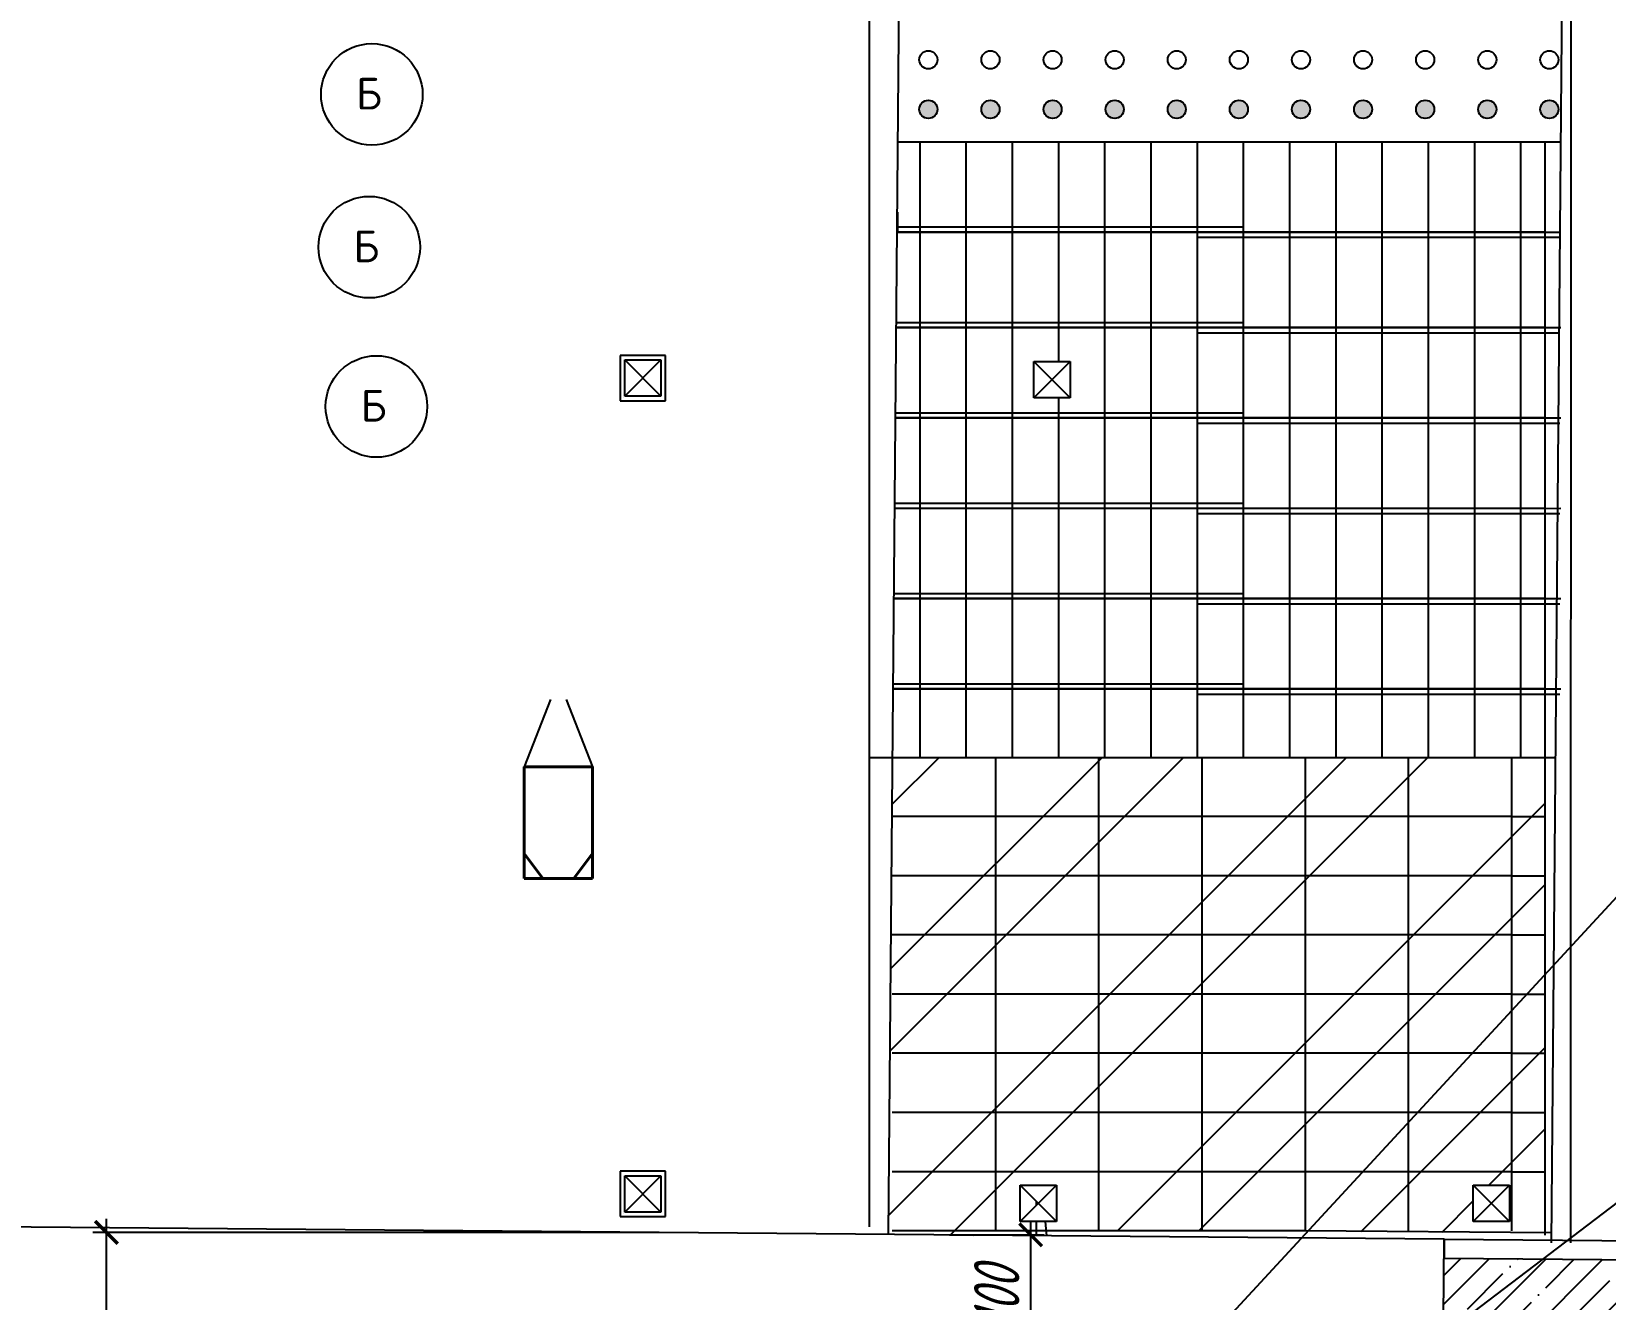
# Model space of a CAD drawing. Header units: millimetres. Extents: x 5763 to 12018931, y 39842 to 3600577.
# Drawn here: x 870921 to 888274, y 822800 to 836778 of the extents above; entities that cross this region are included whole.
import ezdxf

# ---------------------------------------------------------------- set-up
doc = ezdxf.new("R2010")
doc.units = ezdxf.units.MM
doc.layers.add('1УЗЕЛS', color=30, linetype='Continuous', lineweight=40)
doc.layers.add('AXESM', color=255, linetype='Continuous', lineweight=25)
doc.layers.add('Архитектура', color=7, linetype='Continuous')
doc.layers.add('Размеры', color=7, linetype='Continuous')
doc.styles.add('ISOCPEUR', font='isocpeur.ttf')
doc.styles.get("Standard").update_dxf_attribs({"font": 'romans.shx', "width": 0.7, "oblique": 15, "height": 500})
doc.dimstyles.new('ISO-25', dxfattribs={"dimtxt": 500, "dimasz": 250, "dimexe": 150, "dimexo": 100, "dimgap": 125, "dimtad": 1, "dimtxsty": 'Standard', "dimblk": 'ARCHTICK', "dimcen": 25, "dimdle": 150, "dimadec": 0, "dimazin": 0, "dimtfac": 1, "dimtmove": 0, "dimatfit": 3, "dimfxl": 1, "dimarcsym": 0})

# ---------------------------------------------------------------- blocks, each defined once
blk = doc.blocks.new('_ArchTick')
at = {"color": 0, "linetype": 'ByBlock', "const_width": 0.15}
blk.add_lwpolyline([(-0.5, -0.5), (0.5, 0.5)], dxfattribs=at)
blk = doc.blocks.new('*D206')
at = {"color": 0, "lineweight": -2, "transparency": 16777216}
for p, q in [((871748, 815765), (871748, 823689)), ((877836, 823539), (871598, 823539)), ((877836, 815915), (871598, 815915))]:
    blk.add_line(p, q, dxfattribs=at)
at = {"layer": 'Defpoints', "color": 0, "transparency": 16777216}
for p in [(871748, 823539), (877936, 823539), (877936, 815915)]:
    blk.add_point(p, dxfattribs=at)
at = {"color": 0, "lineweight": -2, "transparency": 16777216, "xscale": 250, "yscale": 250, "zscale": 250}
for p, rotation in [((871748, 823539), 90), ((871748, 815915), 270)]:
    blk.add_blockref('_ArchTick', p, dxfattribs=dict(at, rotation=rotation))
at = {"color": 0, "transparency": 16777216, "insert": (871373, 819727), "char_height": 500, "attachment_point": 5, "rotation": 90}
blk.add_mtext('5450', dxfattribs=at)
blk = doc.blocks.new('*D211')
at = {"color": 0, "lineweight": -2, "transparency": 16777216}
for p, q in [((881937, 821803), (881937, 823662)), ((881217, 823512), (882087, 823512)), ((881201, 821953), (882087, 821953))]:
    blk.add_line(p, q, dxfattribs=at)
at = {"layer": 'Defpoints', "color": 0, "transparency": 16777216}
for p in [(881117, 823512), (881937, 823512), (881101, 821953)]:
    blk.add_point(p, dxfattribs=at)
at = {"color": 0, "lineweight": -2, "transparency": 16777216, "xscale": 250, "yscale": 250, "zscale": 250}
for p, rotation in [((881937, 823512), 90), ((881937, 821953), 270)]:
    blk.add_blockref('_ArchTick', p, dxfattribs=dict(at, rotation=rotation))
at = {"color": 0, "transparency": 16777216, "insert": (881562, 822733), "char_height": 500, "attachment_point": 5, "rotation": 90}
blk.add_mtext('1100', dxfattribs=at)

msp = doc.modelspace()

# ---------------------------------------------------------------- hatches: boundary and pattern name
h = msp.add_hatch(color=256)
h.dxf.hatch_style = 1
h.paths.add_polyline_path([(880908.76033, 835919.544, 1), (880708.76033, 835919.544, 1)])
h.paths.add_polyline_path([(881593.37093, 835919.544, 1), (881393.37093, 835919.544, 1)])
h.paths.add_polyline_path([(882277.98152, 835919.544, 1), (882077.98152, 835919.544, 1)])
h.paths.add_polyline_path([(882962.59212, 835919.544, 1), (882762.59212, 835919.544, 1)])
h.paths.add_polyline_path([(883647.20271, 835919.544, 1), (883447.20271, 835919.544, 1)])
h.paths.add_polyline_path([(884331.81331, 835919.544, 1), (884131.81331, 835919.544, 1)])
h = msp.add_hatch(color=256)
h.dxf.hatch_style = 1
h.paths.add_polyline_path([(882277.98152, 835919.544, 1), (882077.98152, 835919.544, 1)])
h.paths.add_polyline_path([(882962.59212, 835919.544, 1), (882762.59212, 835919.544, 1)])
h.paths.add_polyline_path([(883647.20271, 835919.544, 1), (883447.20271, 835919.544, 1)])
h.paths.add_polyline_path([(884331.81331, 835919.544, 1), (884131.81331, 835919.544, 1)])
h.paths.add_polyline_path([(885016.4239, 835919.544, 1), (884816.4239, 835919.544, 1)])
h.paths.add_polyline_path([(885701.03449, 835919.544, 1), (885501.03449, 835919.544, 1)])
h = msp.add_hatch(color=256)
h.dxf.hatch_style = 1
h.paths.add_polyline_path([(883647.20271, 835919.544, 1), (883447.20271, 835919.544, 1)])
h.paths.add_polyline_path([(884331.81331, 835919.544, 1), (884131.81331, 835919.544, 1)])
h.paths.add_polyline_path([(885016.4239, 835919.544, 1), (884816.4239, 835919.544, 1)])
h.paths.add_polyline_path([(885701.03449, 835919.544, 1), (885501.03449, 835919.544, 1)])
h.paths.add_polyline_path([(886385.64509, 835919.544, 1), (886185.64509, 835919.544, 1)])
h.paths.add_polyline_path([(887070.25568, 835919.544, 1), (886870.25568, 835919.544, 1)])
h = msp.add_hatch(color=256)
h.dxf.hatch_style = 1
h.paths.add_polyline_path([(884331.81331, 835919.544, 1), (884131.81331, 835919.544, 1)])
h.paths.add_polyline_path([(885016.4239, 835919.544, 1), (884816.4239, 835919.544, 1)])
h.paths.add_polyline_path([(885701.03449, 835919.544, 1), (885501.03449, 835919.544, 1)])
h.paths.add_polyline_path([(886385.64509, 835919.544, 1), (886185.64509, 835919.544, 1)])
h.paths.add_polyline_path([(887070.25568, 835919.544, 1), (886870.25568, 835919.544, 1)])
h.paths.add_polyline_path([(887754.86628, 835919.544, 1), (887554.86628, 835919.544, 1)])
h = msp.add_hatch()
h.set_pattern_fill('ANSI32', color=256, scale=200)
h.set_pattern_definition([(45, (249311.8, 400114.5), (-1347.0384, 1347.0384), []), (45, (250209.8, 400114.5), (-1347.0384, 1347.0384), [])])
h.paths.add_polyline_path([(881548.03478, 828775.90399), (880415.69982, 828775.90399), (880410.12235, 828123.5226), (881548.03478, 828123.5226)])
h.paths.add_polyline_path([(882685.94721, 828775.90399), (881548.03478, 828775.90399), (881548.03478, 828123.5226), (882685.94721, 828123.5226)])
h.paths.add_polyline_path([(883823.85964, 828775.90399), (882685.94721, 828775.90399), (882685.94721, 828123.5226), (883823.85964, 828123.5226)])
h.paths.add_polyline_path([(884961.77207, 828775.90399), (883823.85964, 828775.90399), (883823.85964, 828123.5226), (884961.77207, 828123.5226)])
h.paths.add_polyline_path([(886099.6845, 828775.90399), (884961.77207, 828775.90399), (884961.77207, 828123.5226), (886099.6845, 828123.5226)])
h.paths.add_polyline_path([(887237.59693, 828775.90399), (886099.6845, 828775.90399), (886099.6845, 828123.5226), (887237.59693, 828123.5226)])
h.paths.add_polyline_path([(887607.14527, 828775.90399), (887237.59693, 828775.90399), (887237.59693, 828123.5226), (887607.14527, 828123.5226)])
h.paths.add_polyline_path([(881548.03478, 828123.5226), (880410.12235, 828123.5226), (880404.54489, 827471.14122), (881548.03478, 827471.14122)])
h.paths.add_polyline_path([(882685.94721, 828123.5226), (881548.03478, 828123.5226), (881548.03478, 827471.14122), (882685.94721, 827471.14122)])
h.paths.add_polyline_path([(883823.85964, 828123.5226), (882685.94721, 828123.5226), (882685.94721, 827471.14122), (883823.85964, 827471.14122)])
h.paths.add_polyline_path([(884961.77207, 828123.5226), (883823.85964, 828123.5226), (883823.85964, 827471.14122), (884961.77207, 827471.14122)])
h.paths.add_polyline_path([(886099.6845, 828123.5226), (884961.77207, 828123.5226), (884961.77207, 827471.14122), (886099.6845, 827471.14122)])
h.paths.add_polyline_path([(887237.59693, 828123.5226), (886099.6845, 828123.5226), (886099.6845, 827471.14122), (887237.59693, 827471.14122)])
h.paths.add_polyline_path([(887607.14527, 828123.5226), (887237.59693, 828123.5226), (887237.59693, 827471.14122), (887607.14527, 827471.14122)])
h.paths.add_polyline_path([(881548.03478, 826818.75983), (880398.96743, 826818.75983), (880404.54489, 827471.14122), (881548.03478, 827471.14122)])
h.paths.add_polyline_path([(882685.94721, 827471.14122), (881548.03478, 827471.14122), (881548.03478, 826818.75983), (882685.94721, 826818.75983)])
h.paths.add_polyline_path([(883823.85964, 827471.14122), (882685.94721, 827471.14122), (882685.94721, 826818.75983), (883823.85964, 826818.75983)])
h.paths.add_polyline_path([(884961.77207, 827471.14122), (883823.85964, 827471.14122), (883823.85964, 826818.75983), (884961.77207, 826818.75983)])
h.paths.add_polyline_path([(886099.6845, 827471.14122), (884961.77207, 827471.14122), (884961.77207, 826818.75983), (886099.6845, 826818.75983)])
h.paths.add_polyline_path([(887237.59693, 827471.14122), (886099.6845, 827471.14122), (886099.6845, 826818.75983), (887237.59693, 826818.75983)])
h.paths.add_polyline_path([(887607.14527, 827471.14122), (887237.59693, 827471.14122), (887237.59693, 826818.75983), (887607.14527, 826818.75983)])
h.paths.add_polyline_path([(881548.03478, 826818.75983), (880398.96743, 826818.75983), (880370.75077, 823518.33147), (882002.30583, 823504.38266), (882002.30583, 823556.85288), (881548.03478, 823556.85288), (881548.03478, 824209.23427), (881548.03478, 824861.61566), (881548.03478, 825513.99705), (881548.03478, 826166.37844)])
h.paths.add_polyline_path([(882685.94721, 826818.75983), (881548.03478, 826818.75983), (881548.03478, 826166.37844), (882685.94721, 826166.37844)])
h.paths.add_polyline_path([(883823.85964, 826818.75983), (882685.94721, 826818.75983), (882685.94721, 826166.37844), (883823.85964, 826166.37844)])
h.paths.add_polyline_path([(884961.77207, 826818.75983), (883823.85964, 826818.75983), (883823.85964, 826166.37844), (884961.77207, 826166.37844)])
h.paths.add_polyline_path([(886099.6845, 826818.75983), (884961.77207, 826818.75983), (884961.77207, 826166.37844), (886099.6845, 826166.37844)])
h.paths.add_polyline_path([(887237.59693, 826818.75983), (886099.6845, 826818.75983), (886099.6845, 826166.37844), (887237.59693, 826166.37844)])
h.paths.add_polyline_path([(887607.14527, 826818.75983), (887237.59693, 826818.75983), (887237.59693, 826166.37844), (887405.6, 826166.37844), (887607.14527, 826384.57117)])
h.paths.add_polyline_path([(882685.94721, 826166.37844), (881548.03478, 826166.37844), (881548.03478, 825513.99705), (882685.94721, 825513.99705)])
h.paths.add_polyline_path([(883823.85964, 826166.37844), (882685.94721, 826166.37844), (882685.94721, 825513.99705), (883823.85964, 825513.99705)])
h.paths.add_polyline_path([(884961.77207, 826166.37844), (883823.85964, 826166.37844), (883823.85964, 825513.99705), (884961.77207, 825513.99705)])
h.paths.add_polyline_path([(886099.6845, 826166.37844), (884961.77207, 826166.37844), (884961.77207, 825513.99705), (886099.6845, 825513.99705)])
h.paths.add_polyline_path([(887237.59693, 825984.49847), (887237.59693, 826166.37844), (886099.6845, 826166.37844), (886099.6845, 825513.99705), (886802.99337, 825513.99705)])
h.paths.add_polyline_path([(887237.59693, 825984.49847), (886802.99337, 825513.99705), (887237.59693, 825513.99705)], flags=17)
h.paths.add_polyline_path([(887607.14527, 826166.37844), (887405.6, 826166.37844), (887237.59693, 825984.49847), (887237.59693, 825513.99705), (887607.14527, 825513.99705)])
h.paths.add_polyline_path([(882685.94721, 825513.99705), (881548.03478, 825513.99705), (881548.03478, 824861.61566), (882685.94721, 824861.61566)])
h.paths.add_polyline_path([(883823.85964, 825513.99705), (882685.94721, 825513.99705), (882685.94721, 824861.61566), (883823.85964, 824861.61566)])
h.paths.add_polyline_path([(884961.77207, 825513.99705), (883823.85964, 825513.99705), (883823.85964, 824861.61566), (884961.77207, 824861.61566)])
h.paths.add_polyline_path([(886099.6845, 825513.99705), (884961.77207, 825513.99705), (884961.77207, 824861.61566), (886099.6845, 824861.61566)])
h.paths.add_polyline_path([(886802.99337, 825513.99705), (886099.6845, 825513.99705), (886099.6845, 824861.61566), (886200.38674, 824861.61566)])
h.paths.add_polyline_path([(887237.59693, 825513.99705), (886802.99337, 825513.99705), (886200.38674, 824861.61566), (887237.59693, 824861.61566)])
h.paths.add_polyline_path([(887607.14527, 825513.99705), (887237.59693, 825513.99705), (887237.59693, 824861.61566), (887607.14527, 824861.61566)])
h.paths.add_polyline_path([(882685.94721, 824861.61566), (881548.03478, 824861.61566), (881548.03478, 824209.23427), (882685.94721, 824209.23427)])
h.paths.add_polyline_path([(883823.85964, 824861.61566), (882685.94721, 824861.61566), (882685.94721, 824209.23427), (883823.85964, 824209.23427)])
h.paths.add_polyline_path([(884961.77207, 824861.61566), (883823.85964, 824861.61566), (883823.85964, 824209.23427), (884961.77207, 824209.23427)])
h.paths.add_polyline_path([(886099.6845, 824752.59551), (886099.6845, 824861.61566), (884961.77207, 824861.61566), (884961.77207, 824209.23427), (885597.78011, 824209.23427)])
h.paths.add_polyline_path([(887237.59693, 824861.61566), (886200.38674, 824861.61566), (886099.6845, 824752.59551), (886099.6845, 824209.23427), (887237.59693, 824209.23427)])
h.paths.add_polyline_path([(887607.14527, 824861.61566), (887237.59693, 824861.61566), (887237.59693, 824209.23427), (887607.14527, 824209.23427)])
h.paths.add_polyline_path([(882685.94721, 824209.23427), (881548.03478, 824209.23427), (881548.03478, 823556.85288), (882002.30583, 823556.85288), (882002.30583, 823659.72903), (881819.71835, 823659.72903), (881819.71835, 824059.72903), (882219.71835, 824059.72903), (882219.71835, 823659.72903), (882100.65673, 823659.72903), (882110.52551, 823556.85288), (882685.94721, 823556.85288)])
h.paths.add_polyline_path([(883823.85964, 824209.23427), (882685.94721, 824209.23427), (882685.94721, 823556.85288), (883823.85964, 823556.85288)])
h.paths.add_polyline_path([(884961.77207, 824209.23427), (883823.85964, 824209.23427), (883823.85964, 823556.85288), (884961.77207, 823556.85288)])
h.paths.add_polyline_path([(884961.77207, 823556.85288), (884961.77207, 824209.23427), (885597.78011, 824209.23427), (886099.6845, 824752.59551), (886099.6845, 824209.23427), (886099.6845, 823547.12442)])
h.paths.add_polyline_path([(887237.59693, 824209.23427), (886099.6845, 824209.23427), (886099.6845, 823547.12442), (887607.14527, 823534.23655), (887607.14527, 824209.23427)])
h.paths.add_polyline_path([(886816.20463, 824059.72903), (887216.20463, 824059.72903), (887216.20463, 823659.72903), (886816.20463, 823659.72903)], flags=16)
h = msp.add_hatch()
h.set_pattern_fill('ANSI35', color=256, scale=70)
h.set_pattern_definition([(45, (404207.3, 425957.2), (-314.30896, 314.30896), []), (45, (404521.6, 425957.2), (-314.30896, 314.30896), [555.625, -111.125, 0, -111.125])])
h.paths.add_polyline_path([(886494.42398, 823255.97011), (886456.07139, 818769.96859), (899633.93969, 818769.96859), (899672.51324, 818769.96859), (899673.03625, 818831.14338), (899709.93026, 823142.98556)])
h.paths.add_polyline_path([(894342.07779, 821238.90633, -1), (893222.07779, 821238.90633, -1)], flags=16)
h.paths.add_polyline_path([(896421.98952, 819363.69555), (899011.98952, 819363.69555), (899011.98952, 820203.69555), (896421.98952, 820203.69555)], flags=24)
h.paths.add_polyline_path([(892748.08456, 819323.77877), (895338.08456, 819323.77877), (895338.08456, 820163.77877), (892748.08456, 820163.77877)], flags=24)
h.paths.add_polyline_path([(894465.23689, 821120.06607), (897055.23689, 821120.06607), (897055.23689, 821960.06607), (894465.23689, 821960.06607)], flags=24)
h.paths.add_polyline_path([(893485.71142, 820845.72629), (893940.71142, 820845.72629), (893940.71142, 821685.72629), (893485.71142, 821685.72629)], flags=8)

# ---------------------------------------------------------------- linework, layer by layer
for p, q in [((887894.33787, 841964.47398), (887886.50982, 823423.67103)), ((880161.47365, 823602.88449), (880161.47365, 841859.55167)), ((880370.75077, 823518.33147), (880527.5303, 841856.4221)), ((887676.50982, 823423.67103), (887834.75154, 841932.7899)), ((880473.71325, 835561.58331), (887780.29083, 835562.66319)), ((880713.43488, 835561.58331), (880713.43488, 828775.90399)), ((880713.43488, 835561.58331), (880713.43488, 835061.58331)), ((881222.96574, 835561.58331), (881222.96574, 828775.90399)), ((881732.4966, 835561.70699), (881732.4966, 828775.90399)), ((882242.02746, 835561.58331), (882242.02746, 833141.06094)), ((882751.55832, 835561.58331), (882751.55832, 828775.90399)), ((883261.08917, 835561.58331), (883261.08917, 828775.90399)), ((883770.62003, 835561.58331), (883770.62003, 828775.90399)), ((884280.15089, 835561.58331), (884280.15089, 828775.90399)), ((884789.68175, 835561.58331), (884789.68175, 828775.90399)), ((885299.21261, 835561.58331), (885299.21261, 828775.90399)), ((885808.74347, 835561.58331), (885808.74347, 828775.90399)), ((886318.27432, 835561.58331), (886318.27432, 828775.90399)), ((886827.80518, 835561.58331), (886827.80518, 828775.90399)), ((887337.33604, 835561.58331), (887337.33604, 828775.90399)), ((887607.14527, 823510.29684), (887607.14527, 835561.70699)), ((880473.71325, 834565.75504), (880473.71325, 834785.75504)), ((880473.71325, 834565.75504), (880473.71325, 834715.75504)), ((887607.14527, 834565.75504), (880469.45639, 834565.75504)), ((880473.71325, 834622.70585), (884280.15089, 834622.70585)), ((880473.71325, 834565.75504), (887780.29083, 834566.83493)), ((883770.62003, 834509.75504), (887771.2891, 834509.75504)), ((884280.15089, 834565.75504), (884280.15089, 834509.75504)), ((880456.20112, 833513.23473), (887780.29083, 833514.31721)), ((887607.14527, 833513.23732), (880456.20114, 833513.23732)), ((880456.68803, 833570.18813), (884280.15089, 833570.18813)), ((883770.62003, 833457.23732), (887771.2891, 833457.23732)), ((877461.0704, 833207.14775), (877411.0704, 833207.14775)), ((877411.0704, 833207.14775), (877411.0704, 832757.14775)), ((877861.0704, 833207.14775), (877461.0704, 833207.14775)), ((877461.0704, 832757.14775), (877461.0704, 833157.14775)), ((877461.0704, 833157.14775), (877861.0704, 833157.14775)), ((877461.0704, 833157.14775), (877861.0704, 832757.14775)), ((877461.0704, 832757.14775), (877861.0704, 833157.14775)), ((877911.0704, 833207.14775), (877861.0704, 833207.14775)), ((877861.0704, 833157.14775), (877861.0704, 832757.14775)), ((877911.0704, 832707.14775), (877911.0704, 833207.14775)), ((881970.30453, 832741.06094), (881970.30453, 833141.06094)), ((881970.30453, 833141.06094), (882370.30453, 833141.06094)), ((881970.30453, 833141.06094), (882370.30453, 832741.06094)), ((881970.30453, 832741.06094), (882370.30453, 833141.06094)), ((882370.30453, 833141.06094), (882370.30453, 832741.06094)), ((877411.0704, 832757.14775), (877411.0704, 832707.14775)), ((877861.0704, 832757.14775), (877461.0704, 832757.14775)), ((882370.30453, 832741.06094), (881970.30453, 832741.06094)), ((882242.02746, 832741.06094), (882242.02746, 828775.90399)), ((877411.0704, 832707.14775), (877861.0704, 832707.14775)), ((877861.0704, 832707.14775), (877911.0704, 832707.14775)), ((880448.17207, 832574.09851), (884280.15089, 832574.09851)), ((880447.68514, 832517.14386), (887780.29083, 832518.22759)), ((887607.14527, 832517.14771), (880447.68518, 832517.14771)), ((883770.62003, 832461.14771), (887771.2891, 832461.14771)), ((877936.32216, 815914.94685), (899290.99413, 832141.942)), ((880439.65835, 831578.27025), (884280.15089, 831578.27025)), ((880439.17141, 831521.31434), (887780.29083, 831522.39933)), ((887607.14527, 831521.31944), (880439.17145, 831521.31944)), ((883770.62003, 831465.31944), (887771.2891, 831465.31944)), ((880430.66184, 830525.97209), (887780.58511, 830527.05838)), ((887607.43956, 830525.97849), (880430.66189, 830525.97849)), ((880431.14879, 830582.9293), (884280.44518, 830582.9293)), ((883770.91432, 830469.97849), (887771.58339, 830469.97849)), ((880422.1481, 829530.14256), (887780.73229, 829531.23014)), ((887607.58674, 829530.15025), (880422.14817, 829530.15025)), ((880422.63506, 829587.10106), (884280.59236, 829587.10106)), ((883771.0615, 829474.15025), (887771.73057, 829474.15025)), ((880161.47365, 823602.88449), (880161.47365, 828775.90399)), ((880161.47365, 828775.90399), (887722.26816, 828775.90399)), ((880415.69982, 828775.90399), (881715.69982, 828775.90399)), ((880415.69982, 828775.90399), (881548.03478, 828775.90399)), ((881548.03478, 828775.90399), (881548.03478, 828123.5226)), ((882685.94721, 828775.90399), (882685.94721, 828123.5226)), ((883823.85964, 828775.90399), (883823.85964, 828123.5226)), ((884961.77207, 828775.90399), (884961.77207, 828123.5226)), ((886099.6845, 828775.90399), (886099.6845, 828123.5226)), ((887237.59693, 828775.90399), (887237.59693, 828123.5226)), ((889742.92711, 828696.76665), (877936.32216, 815914.94685)), ((881548.03478, 828123.5226), (880410.12235, 828123.5226)), ((882685.94721, 828123.5226), (881548.03478, 828123.5226)), ((881548.03478, 828123.5226), (881548.03478, 827471.14122)), ((883823.85964, 828123.5226), (882685.94721, 828123.5226)), ((882685.94721, 828123.5226), (882685.94721, 827471.14122)), ((884961.77207, 828123.5226), (883823.85964, 828123.5226)), ((883823.85964, 828123.5226), (883823.85964, 827471.14122)), ((886099.6845, 828123.5226), (884961.77207, 828123.5226)), ((884961.77207, 828123.5226), (884961.77207, 827471.14122)), ((887237.59693, 828123.5226), (886099.6845, 828123.5226)), ((886099.6845, 828123.5226), (886099.6845, 827471.14122)), ((887237.59693, 828123.5226), (887607.14527, 828123.5226)), ((887237.59693, 828123.5226), (887237.59693, 827471.14122)), ((881548.03478, 827471.14122), (880410.12235, 827471.14122)), ((882685.94721, 827471.14122), (881548.03478, 827471.14122)), ((881548.03478, 827471.14122), (881548.03478, 826818.75983)), ((883823.85964, 827471.14122), (882685.94721, 827471.14122)), ((882685.94721, 827471.14122), (882685.94721, 826818.75983)), ((884961.77207, 827471.14122), (883823.85964, 827471.14122)), ((883823.85964, 827471.14122), (883823.85964, 826818.75983)), ((886099.6845, 827471.14122), (884961.77207, 827471.14122)), ((884961.77207, 827471.14122), (884961.77207, 826818.75983)), ((887237.59693, 827471.14122), (886099.6845, 827471.14122)), ((886099.6845, 827471.14122), (886099.6845, 826818.75983)), ((887237.59693, 827471.14122), (887607.14527, 827471.14122)), ((887237.59693, 827471.14122), (887237.59693, 826818.75983)), ((881548.03478, 826818.75983), (880410.12235, 826818.75983)), ((882685.94721, 826818.75983), (881548.03478, 826818.75983)), ((881548.03478, 826818.75983), (881548.03478, 826166.37844)), ((883823.85964, 826818.75983), (882685.94721, 826818.75983)), ((882685.94721, 826818.75983), (882685.94721, 826166.37844)), ((884961.77207, 826818.75983), (883823.85964, 826818.75983)), ((883823.85964, 826818.75983), (883823.85964, 826166.37844)), ((886099.6845, 826818.75983), (884961.77207, 826818.75983)), ((884961.77207, 826818.75983), (884961.77207, 826166.37844)), ((887237.59693, 826818.75983), (886099.6845, 826818.75983)), ((886099.6845, 826818.75983), (886099.6845, 826166.37844)), ((887237.59693, 826818.75983), (887607.14527, 826818.75983)), ((887237.59693, 826818.75983), (887237.59693, 826166.37844)), ((881548.03478, 826166.37844), (880410.12235, 826166.37844)), ((882685.94721, 826166.37844), (881548.03478, 826166.37844)), ((881548.03478, 826166.37844), (881548.03478, 825513.99705)), ((883823.85964, 826166.37844), (882685.94721, 826166.37844)), ((882685.94721, 826166.37844), (882685.94721, 825513.99705)), ((884961.77207, 826166.37844), (883823.85964, 826166.37844)), ((883823.85964, 826166.37844), (883823.85964, 825513.99705)), ((886099.6845, 826166.37844), (884961.77207, 826166.37844)), ((884961.77207, 826166.37844), (884961.77207, 825513.99705)), ((887237.59693, 826166.37844), (886099.6845, 826166.37844)), ((886099.6845, 826166.37844), (886099.6845, 825513.99705)), ((887237.59693, 826166.37844), (887607.14527, 826166.37844)), ((887237.59693, 826166.37844), (887237.59693, 825513.99705)), ((881548.03478, 825513.99705), (880410.12235, 825513.99705)), ((882685.94721, 825513.99705), (881548.03478, 825513.99705)), ((881548.03478, 825513.99705), (881548.03478, 824861.61566)), ((883823.85964, 825513.99705), (882685.94721, 825513.99705)), ((882685.94721, 825513.99705), (882685.94721, 824861.61566)), ((884961.77207, 825513.99705), (883823.85964, 825513.99705)), ((883823.85964, 825513.99705), (883823.85964, 824861.61566)), ((886099.6845, 825513.99705), (884961.77207, 825513.99705)), ((884961.77207, 825513.99705), (884961.77207, 824861.61566)), ((887237.59693, 825513.99705), (886099.6845, 825513.99705)), ((886099.6845, 825513.99705), (886099.6845, 824861.61566)), ((887237.59693, 825513.99705), (887607.14527, 825513.99705)), ((887237.59693, 825513.99705), (887237.59693, 824861.61566)), ((881548.03478, 824861.61566), (880410.12235, 824861.61566)), ((882685.94721, 824861.61566), (881548.03478, 824861.61566)), ((881548.03478, 824861.61566), (881548.03478, 824209.23427)), ((883823.85964, 824861.61566), (882685.94721, 824861.61566)), ((882685.94721, 824861.61566), (882685.94721, 824209.23427)), ((884961.77207, 824861.61566), (883823.85964, 824861.61566)), ((883823.85964, 824861.61566), (883823.85964, 824209.23427)), ((886099.6845, 824861.61566), (884961.77207, 824861.61566)), ((884961.77207, 824861.61566), (884961.77207, 824209.23427)), ((887237.59693, 824861.61566), (886099.6845, 824861.61566)), ((886099.6845, 824861.61566), (886099.6845, 824209.23427)), ((887237.59693, 824861.61566), (887607.14527, 824861.61566)), ((887237.59693, 824861.61566), (887237.59693, 824209.23427)), ((877461.0704, 824214.43175), (877411.0704, 824214.43175)), ((877411.0704, 824214.43175), (877411.0704, 823764.43175)), ((877861.0704, 824214.43175), (877461.0704, 824214.43175)), ((877461.0704, 823764.43175), (877461.0704, 824164.43175)), ((877461.0704, 824164.43175), (877861.0704, 823764.43175)), ((877461.0704, 823764.43175), (877861.0704, 824164.43175)), ((877461.0704, 824164.43175), (877861.0704, 824164.43175)), ((877911.0704, 824214.43175), (877861.0704, 824214.43175)), ((877861.0704, 824164.43175), (877861.0704, 823764.43175)), ((877911.0704, 823714.43175), (877911.0704, 824214.43175)), ((881548.03478, 824209.23427), (880410.12235, 824209.23427)), ((882685.94721, 824209.23427), (881548.03478, 824209.23427)), ((881548.03478, 824209.23427), (881548.03478, 823556.85288)), ((883823.85964, 824209.23427), (882685.94721, 824209.23427)), ((882685.94721, 824209.23427), (882685.94721, 823556.85288)), ((884961.77207, 824209.23427), (883823.85964, 824209.23427)), ((883823.85964, 824209.23427), (883823.85964, 823556.85288)), ((886099.6845, 824209.23427), (884961.77207, 824209.23427)), ((884961.77207, 824209.23427), (884961.77207, 823556.85288)), ((887237.59693, 824209.23427), (886099.6845, 824209.23427)), ((886099.6845, 824209.23427), (886099.6845, 823556.85288)), ((887237.59693, 824209.23427), (887607.14527, 824209.23427)), ((887237.59693, 824209.23427), (887237.59693, 823556.85288)), ((881819.71835, 823659.72903), (881819.71835, 824059.72903)), ((881819.71835, 824059.72903), (882219.71835, 823659.72903)), ((881819.71835, 823659.72903), (882219.71835, 824059.72903)), ((881819.71835, 824059.72903), (882219.71835, 824059.72903)), ((882219.71835, 824059.72903), (882219.71835, 823659.72903)), ((886816.20463, 823659.72903), (886816.20463, 824059.72903)), ((886816.20463, 824059.72903), (887216.20463, 824059.72903)), ((886816.20463, 824059.72903), (887216.20463, 823659.72903)), ((886816.20463, 823659.72903), (887216.20463, 824059.72903)), ((887216.20463, 824059.72903), (887216.20463, 823659.72903)), ((877411.0704, 823764.43175), (877411.0704, 823714.43175)), ((877411.0704, 823714.43175), (877861.0704, 823714.43175)), ((877861.0704, 823764.43175), (877461.0704, 823764.43175)), ((877861.0704, 823714.43175), (877911.0704, 823714.43175)), ((882002.30583, 823842.31651), (882002.30583, 823877.14155)), ((881548.03478, 823556.85288), (880410.12235, 823556.85288)), ((882685.94721, 823556.85288), (881548.03478, 823556.85288)), ((882219.71835, 823659.72903), (881819.71835, 823659.72903)), ((882002.30583, 823510.42052), (882002.30583, 823659.72903)), ((882115.65187, 823503.41362), (882100.65673, 823659.72903)), ((883823.85964, 823556.85288), (882685.94721, 823556.85288)), ((884961.77207, 823556.85288), (883823.85964, 823556.85288)), ((887677.44995, 823533.63549), (884961.77207, 823556.85288)), ((887216.20463, 823659.72903), (886816.20463, 823659.72903)), ((880713.43488, 823515.40172), (880713.43488, 823512.60354)), ((880983.24411, 823510.29684), (880983.24411, 823513.09502)), ((881040.73072, 823512.60354), (881310.53995, 823510.29684)), ((886496.21928, 823465.96243), (886494.42398, 823255.97011)), ((886496.21928, 823465.96243), (899711.73632, 823352.9778)), ((886494.42398, 823255.97011), (899709.94101, 823142.98547))]:
    msp.add_line(p, q)
at = {"ltscale": 100}
for p, q in [((877450.97979, 832745.95125), (877450.97979, 832745.95125)), ((877450.97979, 823753.23525), (877450.97979, 823753.23525))]:
    msp.add_line(p, q, dxfattribs=at)
for centre in [(880808.76033, 836465.71222), (880808.76033, 836465.71222), (881493.37093, 836465.71222), (881493.37093, 836465.71222), (881493.37093, 836465.71222), (881493.37093, 836465.71222), (882177.98152, 836465.71222), (882177.98152, 836465.71222), (882177.98152, 836465.71222), (882177.98152, 836465.71222), (882862.59212, 836465.71222), (882862.59212, 836465.71222), (882862.59212, 836465.71222), (882862.59212, 836465.71222), (883547.20271, 836465.71222), (883547.20271, 836465.71222), (883547.20271, 836465.71222), (883547.20271, 836465.71222), (884231.81331, 836465.71222), (884231.81331, 836465.71222), (884231.81331, 836465.71222), (884231.81331, 836465.71222), (884231.81331, 836465.71222), (884231.81331, 836465.71222), (884916.4239, 836465.71222), (884916.4239, 836465.71222), (884916.4239, 836465.71222), (884916.4239, 836465.71222), (885601.03449, 836465.71222), (885601.03449, 836465.71222), (885601.03449, 836465.71222), (885601.03449, 836465.71222), (885601.03449, 836465.71222), (885601.03449, 836465.71222), (886285.64509, 836465.71222), (886285.64509, 836465.71222), (886285.64509, 836465.71222), (886285.64509, 836465.71222), (886970.25568, 836465.71222), (886970.25568, 836465.71222), (887654.86628, 836465.71222), (887654.86628, 836465.71222), (880808.76033, 835919.544), (881493.37093, 835919.544), (881493.37093, 835919.544), (882177.98152, 835919.544), (882177.98152, 835919.544), (882862.59212, 835919.544), (882862.59212, 835919.544), (883547.20271, 835919.544), (883547.20271, 835919.544), (884231.81331, 835919.544), (884231.81331, 835919.544), (884231.81331, 835919.544), (884916.4239, 835919.544), (884916.4239, 835919.544), (885601.03449, 835919.544), (885601.03449, 835919.544), (885601.03449, 835919.544), (886285.64509, 835919.544), (886285.64509, 835919.544), (886970.25568, 835919.544), (887654.86628, 835919.544)]:
    msp.add_circle(centre, 100)
at = {"layer": '1УЗЕЛS', "color": 7}
for p, q in [((876353.70793, 827442.4791), (876353.70793, 828673.27412)), ((876353.70793, 828673.27412), (877105.86044, 828673.27412)), ((877105.86044, 827442.4791), (877105.86044, 828673.27412)), ((876558.84043, 827442.4791), (876353.70793, 827715.98911)), ((876900.72794, 827442.4791), (877105.86044, 827715.98911)), ((877105.86044, 827442.4791), (876353.70793, 827442.4791))]:
    msp.add_line(p, q, dxfattribs=at)
at = {"layer": 'AXESM', "color": 7, "lineweight": 25}
for p, q in [((876643.16138, 829414.2239), (876353.70793, 828673.27412)), ((876816.40698, 829414.2239), (877105.86044, 828673.27412)), ((876452.34657, 828673.27412), (877007.2218, 828673.27412))]:
    msp.add_line(p, q, dxfattribs=at)
at = {"layer": 'Архитектура', "color": 7, "lineweight": 25}
msp.add_lwpolyline([(899722.98692, 824668.93184), (899633.93969, 814253.31035), (886418.42266, 814366.29498), (886496.21928, 823465.96243), (870480.80457, 823602.88449), (870365.90787, 810163.71819), (857150.39084, 810276.70282), (857421.35954, 841971.20198), (882928.42952, 841753.13204)], dxfattribs=at)
at = {"layer": 'Размеры', "color": 0}
for centre in [(874673.33464, 836083.72387), (874644.52697, 834400.11715), (874724.39633, 832643.74664)]:
    msp.add_circle(centre, 560, dxfattribs=at)

# ---------------------------------------------------------------- texts
at = {"lineweight": 20, "char_height": 350, "attachment_point": 1, "style": 'ISOCPEUR'}
for insert in [(874499.46827, 836268.04383), (874470.6606, 834584.43711), (874550.52995, 832828.06659)]:
    msp.add_mtext_dynamic_manual_height_columns('Б', width=3.7468513, gutter_width=12.5, heights=[0], dxfattribs=dict(at, insert=insert))

# ---------------------------------------------------------------- dimensions: what is measured, and where the dimension line sits
dim = msp.add_linear_dim(base=(871747.57621, 823539.14435), p1=(877936.32216, 815914.94685), p2=(877936.32216, 823539.14435), angle=90, text='5450', dimstyle='ISO-25')
dim.commit()
dim.dimension.update_dxf_attribs({"geometry": '*D206', "text_midpoint": (871747.57621, 819727.0456), "dimtype": 160})
dim = msp.add_linear_dim(base=(881936.54026, 823511.94881), p1=(881101.49961, 821953.32676), p2=(881117.3136, 823511.94881), angle=90, text='1100', dimstyle='ISO-25')
dim.commit()
dim.dimension.update_dxf_attribs({"geometry": '*D211', "text_midpoint": (881561.54026, 822732.63779)})

doc.saveas('drawing.dxf')
